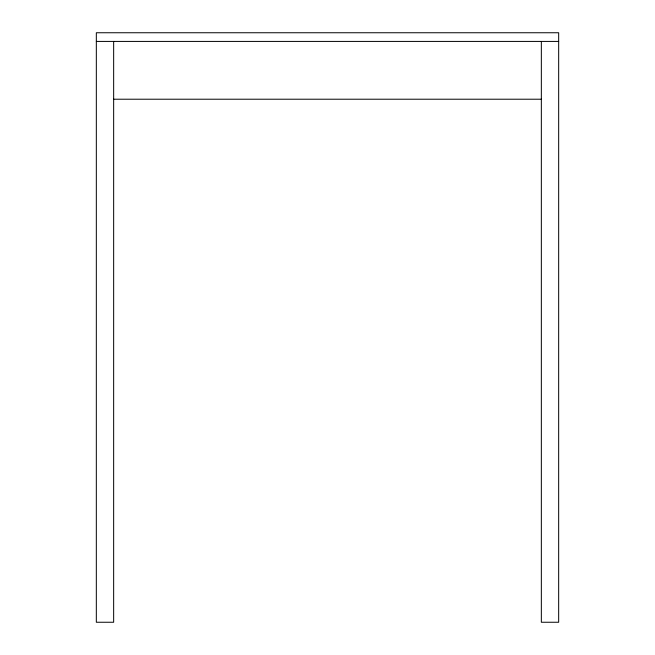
<?xml version="1.0" encoding="UTF-8"?>
<svg xmlns="http://www.w3.org/2000/svg" width="655" height="655" viewBox="0 0 655 655"><rect width="100%" height="100%" fill="white"/><g stroke="black" fill="none" stroke-linecap="round" stroke-linejoin="round"><path stroke-width="0.98" d="M96.334 41.421L558.666 41.421M113.659 99.216L541.341 99.216M541.341 41.421L541.341 622.25L558.666 622.25L558.674 32.75L96.334 32.75L96.326 622.25L113.651 622.25L113.659 41.421"/></g></svg>
